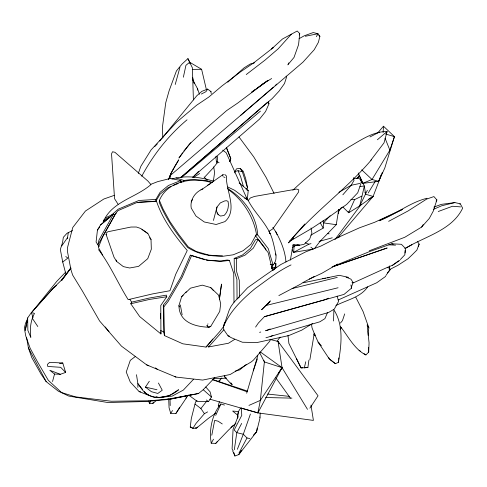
<?xml version="1.0" encoding="UTF-8"?>
<svg xmlns="http://www.w3.org/2000/svg" width="487" height="487" viewBox="0 0 487 487"><rect width="100%" height="100%" fill="white"/><g stroke="black" fill="none" stroke-linecap="round" stroke-linejoin="round"><path stroke-width="0.73" d="M275.892 267.807L275.898 263.57L274.528 262.968M160.929 333.936L160.777 305.465L166.767 296.741L166.377 295.14L149.278 298.038L131.618 302.159L130.778 303.766L139.672 316.556L160.929 333.936L160.771 331.878M193.406 99.938L192.402 67.863L187.927 58.635L182.101 63.986L176.434 70.919L169.08 90.868L165.775 102.611L162.384 127.363L162.835 137.87M333.54 320.988L333.893 309.823C343.883 325.468 341.35 344.948 338.422 362.298L335.427 363.704L329.809 359.418M260.04 417.481L260.192 413.031M340.133 328.147L340.553 326.747C348.308 336.401 354.384 349.337 365.901 354.944L368.696 352.119L369.061 342.872L367.192 324.817L368.866 327.879L368.135 331.525L368.19 335.318M234.777 172.909L234.837 171.503L236.597 168.794L240.213 168.411L243.238 171.266L245.728 178.869L247.579 188L245.996 189.084M405.044 250.476L404.831 254.792L400.338 259.559M310.846 235.16L323.204 228.08L323.478 222.876L323.082 220.714M383.117 132.555L383.482 126.218L394.44 136.634L384.797 168.021L378.642 181.347L362.669 183.386L358.213 172.922M106.105 234.411L106.391 232.914L107.816 231.775L130.942 227.045L136.403 227.009L140.676 228.47L147.865 233.535L151.019 239.421L151.329 249.192L147.738 258.676L138.612 266.365L129.658 267.996L123.345 266.614L116.576 261.385L114.001 257.179L106.105 234.411L106.269 234.886M294.093 246.507L293.655 252.345L312.928 249.131M211.936 182.692C193.4 176.927 167.741 180.458 159.389 200.407L159.237 202.361C165.927 218.998 176.477 233.681 187.714 247.518C197.874 254.068 210.512 256.673 222.462 255.888M338.422 362.298L338.562 360.843M338.709 359.382L338.855 357.927M239.111 182.942L248.242 190.399L247.299 199.451L244.693 198.221M338.52 213.586L338.958 209.392M138.314 173.409L140.865 166.274L151.031 150.008L176.471 122.31L196.547 105.289L208.856 97.023L221.908 85.986L240.669 71.747L253.465 63.048L273.25 47.641L271.539 48.974L282.497 38.99L297.21 31.01L299.742 33.579L298.561 44.688L294.002 57.454L287.811 64.856M204.741 177.012L213.294 167.826L217.019 163.084L217.695 157.033L216.52 156.157M237.65 418.126L238.441 411.552L240.572 408.136M215.942 413.006L208.217 418.485L196.547 428.091L192.864 428.396L190.253 427.093L191.306 418.516L195.512 402.037L197.034 400.417M67.34 238.752L68.32 232.616L72.435 230.637M389.484 265.914L389.277 270.681L385.856 275.575M405.123 252.954L405.701 248.729L401.416 244.297L391.792 243.798L369.603 251.566L333.674 266.17M219.387 299.517L221.518 284.098L219.369 299.134M296.443 358.566L301.051 367.88L307.881 367.569L308.91 360.124M113.52 214.03L98.971 240.079L97.936 244.87L114.798 215.144L113.52 214.03L100.541 224.939L97.449 229.992L96.091 242.039L99.044 246.58M213.349 181.292L214.59 172.599L213.702 166.877M234.332 449.714L236.792 432.657L241.662 423.434M257.148 428.146L256.6 431.792L238.819 454.584L234.923 455.99L232.749 451.108M314.62 248.364L320.148 241.229L336.261 224.684L338.733 209.513M216.995 207.042L216.338 210.798L218.213 214.639L220.483 216.051L224.069 215.473C227.886 212.034 229.048 206.251 228.038 201.338L226.364 200.687L224.507 200.997L220.301 202.921L216.995 207.042L213.44 220.465M290.343 260.119L293.204 244.383M309.86 359.777L314.249 333.382L312.045 327.836L311.503 324.312M69.647 269.901L71.005 268.106L60.765 280.822L53.12 288.286L31.387 312.52L27.668 317.932L25.263 330.387L27.57 318.955L25.58 323.173L24.35 328.092L25.726 335.866L30.127 348.187L37.572 361.999L48.341 380.353L61.569 392.552L75.406 396.862L111.237 401.239L149.929 400.771L168.63 399.011L198.495 393.508L203.231 389.71L214.664 377.735M211.79 435.22L214.676 420.366L218.06 421.176L222.267 423.946M183.362 77.214L185.937 65.319L189.729 62.184L187.927 58.635M33.031 317.512L31.387 312.52L34.467 313.378C30.535 320.799 29.707 329.169 30.821 337.369L27.862 330.393L27.668 317.932M170.59 174.796L170.767 174.054M304.29 367.995L305.739 361.786M183.575 181.913L183.922 180.464L192.231 179.423L205.934 180.543L212.502 182.357M299.097 38.656L304.326 35.77L313.196 32.562L317.993 33.737L319.892 36.312L318.395 42.296L314.231 49.711L302.981 62.129L169.963 175.764M312.617 323.435L301.733 330.156L288.73 335.592L257.014 342.55L242.404 342.239L231.209 337.668L228.013 335.787L223.831 329.766L223.454 326.753L224.55 322.504M52.547 381.522L54.538 374.053L49.814 370.284L60.333 374.296L65.629 372.427L62.78 363.01L49.625 362.34L47.47 364.343L47.714 366.437L60.674 367.308L65.629 372.427M237.498 415.027L238.441 411.552L232.658 411.058L237.498 415.027L237.954 417.116M175.223 84.476L179.928 67.389M274.778 269.043L275.898 263.57M246.69 393.198L257.83 355.461M185.766 292.687L190.429 288.176L202.294 285.151L210.658 287.555L218.578 295.159L220.702 303.778L219.722 311.406L210.828 326.241L208.728 327.227C194.983 326.734 179.125 322.297 178.948 305.623L181.627 296.705L186.29 291.762M219.132 406.59L218.267 405.543L219.43 401.696M271.923 268.3L272.531 264.995M223.454 174.383L222.669 175.143L223.009 176.227M388.638 221.342L408.033 210.974L426.661 199.08L433.917 196.584L436.876 199.92L433.253 211.121L429.327 218.395L421.657 227.045L404.807 237.26L369.231 250.799M344.693 313.914L342.464 320.629L340.407 323.094M339.098 237.181L339.567 235.793L373.109 196.425L382.258 172.556M169.75 178.638L170.48 176.477M362.669 183.386L372.031 179.478L389.868 150.166L394.44 136.634L385.917 134.108M229.785 161.465L230.777 158.592L226.364 147.293M351.425 287.166L353.051 282.417L350.92 279.154L346.074 277.121M234.004 302.287L233.742 273.438L229.365 260.362L221.548 261.409L208.192 260.368L190.338 255.164L181.182 276.604L167.565 299.822L163.297 305.215L163.76 332.024L164.429 335.58L182.838 343.816L206.056 347.073L219.71 331.623L223.454 326.753L229.182 310.17L231.021 306.445L234.004 302.287L247.621 287.738L264.569 275.721L280.902 264.49L305.915 251.755L321.091 245.972L336.584 238.088L359.497 227.813L374.613 222.303L402.591 209.355L379.233 220.733C395.761 214.481 409.756 202.476 427.062 198.258M253.264 370.826L257.38 358.882M150.52 401.142L149.625 403.717L152.76 403.352L156.297 400.649M250.415 414.017L243.305 434.24L237.352 449.294M313.847 334.532L314.249 333.382L318.102 342.081L329.212 358.828L335.427 363.704M258.627 410.797L257.879 412.903L209.946 399.2M417.59 241.692L419.149 244.145L416.89 250.093L412.434 254.555L408.021 258.761L397.842 265.366L389.198 269.749M229.687 161.434L230.777 158.592L226.285 147.427M237.808 417.049L233.072 429.291L232.086 448.965L233.115 450.749M299.213 34.936L299.742 33.579M418.23 246.489L419.149 244.145M224.763 174.443L226.406 175.965C225.591 190.399 238.216 209.873 224.945 221.603L216.179 224.495L204.29 221.981L195.957 216.033L191.239 208.071C189.717 199.974 195.281 191.635 202.902 189.053M381.37 174.443L378.642 181.347L372.031 179.478L361.725 169.847M168.758 179.027L171.381 172.465M168.49 179.697L171.101 173.226L178.729 159.839L174.139 167.358M385.99 134.126L387.098 131.472C372.865 131.472 360.721 140.256 348.862 147.056C328.871 159.651 309.963 173.938 292.851 190.253M327.593 312.417L324.902 318.656L319.886 321.785L265.926 337.777M191.665 255.468L182.162 277.371L168.204 301.343L163.815 306.889L164.429 335.58M268.234 101.302L268.976 103.786L265.585 111.541L259.486 119.163L192.505 177.305M342.836 206.957L348.674 212.77L359.771 205.861L367.368 190.295M358.834 177.165L359.455 175.777L364.337 186.034L365.621 194.24L373.109 196.425L359.771 205.861L364.337 186.034L359.978 186.472M361.731 196.139L354.591 199.621L348.674 212.77L348.199 211.419M215.692 415.368L220.903 403.985L224.477 405.062M270.626 339.25L269.688 341.296L253.374 360.173L251.262 361.896L230.144 374.521L202.647 380.073L175.923 377.054L146.69 364.879L121.488 346.16L99.604 320.982L82.553 291.275L72.636 275.058L70.962 269.822L67.62 252.345L67.51 247.603L72.746 227.514L85.444 211.029L103.841 199.013L114.354 195.336M358.359 177.426L359.303 175.381M288.152 64.193L288.834 62.872M220.903 403.985C212.034 414.218 208.905 429.978 211.218 443.2L215.753 443.383L228.452 430.137L236.006 423.106M103.177 221.597L104.115 219.765L110.482 216.715L100.541 224.939M223.454 326.753C229.986 311.023 242.38 299.213 255.218 288.499C266.833 280.159 278.077 271.137 291.031 264.922M238.947 453.117L246.994 437.971L243.305 434.24L236.792 432.657L234.18 429.984L241.765 415.356L241.327 407.759M270.035 339.463L278.053 341.417L282.046 367.642L257.879 412.903L242.24 408.349L243.756 408.356M171.728 171.826L173.792 167.997M191.184 201.953L192.596 199.329M361.031 182.461L361.719 181.213L359.071 178.388L353.83 178.272M316.38 36.647L317.993 33.737L305.343 36.263M103.305 221.64C111.937 201.405 135.581 197.947 150.933 184.603L148.005 181.14L114.883 152.273L112.515 151.767L111.541 153.862L114.567 198.726L118.055 204.211M271.417 268.057L274.68 269.287L272.574 270.577L268.179 252.662L258.134 239.464L253.222 248.236L245.022 255.158L236.469 258.719L234.192 258.42L234.35 271.076L236.901 279.368L237.059 299.012M211.218 443.2L213.489 439.195M141.741 176.251C153.168 154.921 168.484 135.398 187.038 119.808M186.357 397.897L175.953 413.402L170.76 413.457L172.495 410.498M137.937 202.756L139.325 202.178L155.889 201.143L155.877 199.42L160.089 192.31L168.399 185.492L180.872 180.525L180.921 182.363M155.889 201.143L160.04 194.222L168.204 187.568L170.87 186.484M368.239 192.974L375.246 181.359M175.953 413.402L179.715 407.187M421.657 227.045L423.185 224.58M238.819 454.584L241.54 450.213M278.868 372.719L280.062 370.814M280.853 369.548L282.046 367.642L260.515 352.077M238.654 298.032L239.44 296.784L239.275 280.348L236.658 271.776L236.469 258.719M192.864 428.396L196.005 423.428L204.406 413.694L207.614 411.892M436.096 201.143L436.876 199.92M188.585 395.024L197.369 401.483L208.454 401.623L211.461 397.008L210.074 391.84L205.776 386.995M210.999 91.623L207.645 89.084L205.946 91.69L201.338 94.04M158.427 383.013L162.25 390.233L157.831 393.447L151.408 391.706L145.449 387.122L149.32 381.236M309.902 408.161L318.048 395.797L278.053 341.417L278.996 343.481M259.34 352.058L264.374 361.926L282.046 367.642L260.35 400.375L257.879 412.903L313.409 420.409L310.968 405.111M304.838 224.002L289.394 241.461L288.578 242.91C313.263 212.496 346.001 189.79 371.362 159.894M104.248 220.471L105.076 219.253M255.602 327.075L258.329 323.07L264.423 316.66L324.969 299.712L328.427 298.184M182.582 152.821L178.954 158.013L189.437 144.201L205.526 128.988L226.601 110.628L237.717 103.067L267.978 80.343L257.173 88.159M61.721 245.923L67.723 237.364M270.224 264.417L273.085 265.019C275.928 262.268 276.269 258.353 275.916 254.622C273.925 245.576 272.495 236.232 267.345 228.324C261.677 218.669 253.337 210.5 248.212 200.455L234.612 190.283L227.776 186.978M70.67 268.033L61.496 280.682L68.74 271.101M338.812 211.072L341.466 207.419M277.048 341.338L280.128 337.101M334.94 239.628L361.104 204.51M367.685 286.904C360.502 297.478 346.592 299.962 335.92 305.55M370.808 160.266L383.993 142.904L387.098 131.472L377.388 139.763M97.449 229.992L99.756 227.021M206.056 347.073L212.819 339.001M204.406 413.694L200.906 408.52L206.433 401.525M159.736 141.047L196.797 95.756L201.837 91.349L207.645 89.084M183.794 151.086L190.849 142.654M185.906 398.141L188.341 395.31M377.717 132.927L383.482 126.218M215.753 443.383L217.172 441.733M248.212 200.455L250.367 197.959L254.5 196.438L296.626 189.059L298.781 189.82L298.531 192.079L272.83 228.847L268.812 231.453M342.842 194.812L351.157 185.267L354.019 180.373L353.41 177.658M207.645 345.545L208.564 346.969L223.831 329.766M153.74 402.262L152.76 403.352L153.825 402.28M291.415 34.145L278.296 48.7L265.092 60.065L246.233 74.56M337.546 238.003L339.567 235.793M387.378 272.927L390.726 269.262M330.125 215.759L323.478 222.876L336.261 224.684M356.928 178.473L359.455 175.777L356.819 178.412M193.546 379.276L183.313 390.093L172.209 396.089L158.993 397.581L154.787 397.593L139.148 391.603L130.26 382.015L126.243 372.031L130.279 360.368L135.575 356.307M253.483 435.068L256.6 431.792L259.936 418.376L259.815 416.988M65.678 272.093L56.796 281.34L32.331 311.71L53.12 288.286L56.504 285.449M154.714 146.593L157.271 143.945M218.328 381.607L221.902 377.93M197.564 427.056L196.547 428.091L195.147 427.872M340.2 329.048L341.673 327.538M194.276 175.74L198.519 171.418M270.486 300.808L261.604 309.744L269.962 301.471L266.304 305.416L338.081 287.756M181.627 296.705L183.179 295.201M273.469 87.112L240.59 115.413M275.125 85.602L276.786 84.093M459.813 204.193L460.264 203.785L462.65 208.156C452.003 230.588 424.207 236.524 404.776 248.705M227.733 82.236L244.042 67.888L250.324 63.967L254.409 62.853M207.59 324.263L207.998 323.904M105.411 217.878L111.779 214.816L118.213 209.179L138.856 200.492L155.877 199.42M230.838 427.476L233.09 425.51M114.098 215.065L116.375 213.075M246.343 364.367L239.677 369.901L235.318 371.094M181.566 177.438L260.454 111.121M350.896 284.944L351.596 288.073L344.023 294.404L264.423 316.66M222.796 174.754L204.278 187.824L200.954 189.723M66.001 274.552L62.726 262.024L67.9 258.049L65.751 256.546M398.549 260.868L392.577 265.232L387.682 267.266M255.371 89.462L251.767 92.067L265.385 82.34L271.655 78.529M218.389 381.406L220.173 380.128M385.728 276.336L376.713 282.764L338.191 299.986M293.746 238.429L289.394 241.461L311.443 228.604L327.934 217.768L346.671 204.418L357.732 192.791L361.719 181.213L360.277 180.756M392.205 265.531L399.833 260.32M193.479 177.548L199.688 173.512M292.285 247.688L296.053 245.235L299.645 245.174L304.046 244.346L309.635 239.154L311.893 233.127L311.071 227.953M169.433 395.59L170.651 394.811M171.874 394.026L178.577 389.728C171.107 396.558 160.436 399.133 150.745 396.077C144.633 394.208 141.364 388.486 137.864 383.616L136.494 374.716M262.292 84.281L265.385 82.34M234.691 339.372L228.543 343.225L208.564 346.969M209.288 327.197L210.828 326.241M368.178 199.481L373.109 196.425M337.801 264.045L321.907 273.262L309.312 279.136M338.909 192.304L351.157 185.267L359.844 183.459M405.354 248.321L411.868 244.748M207.59 185.163L210.81 183.422M314.401 276.354L302.074 283.026L339.177 275.301L348.589 277.371M311.016 243.628L308.819 244.231L293.655 252.345L292.03 249.788M278.85 295.579L301.733 283.525M369.919 136.975L379.379 132.074M68.32 232.616L66.999 233.291L63.34 237.309L62.567 242.429L60.333 249.472L62.726 262.024M352.996 283.014L386.982 267.558L389.612 268.1M248.948 405.397L260.35 400.375L264.374 361.926L263.942 360.508M433.339 209.41L441.697 205.764L454.864 202.586L460.264 203.785M270.188 336.578L272.903 335.44M234.192 258.42L242.563 254.963L250.428 248.419L255.517 239.744L258.134 239.464M173.53 185.401L178.193 183.508M150.818 184.311L157.727 181.627L170.2 178.486L180.872 180.525M270.182 328.999L265.604 330.74L328.622 312.453L334.301 309.105L338.575 301.441L337.144 296.096M433.85 207.133L441.301 204.37L454.864 202.586M438.257 211.51L452.49 206.245L460.58 206.89M332.037 266.961L387.165 247.993L333.723 266.419M314.133 335.458L315.509 335.013M319.07 241.418L332.244 237.802M259.589 332.347L260.764 332.031M171.862 178.954C185.596 175.131 200.327 176.976 213.726 181.292M234.837 171.503L238.04 170.712L242.313 171.68L247.579 188M292.097 288.56L337.26 277.389M130.778 303.766L149.406 299.45L166.767 296.741M198.495 393.508L169.013 399.407L146.27 401.495L107.84 402.518L68.777 396.077L58.233 391.11L46.174 381.619L41.036 374.071L31.807 357.659L28.386 347.858L26.621 337.753M218.267 405.543L219.32 405.342M168.691 395.736L158.993 397.581L156.144 396.753M192.219 394.634L169.013 399.407L167.534 399.078M59.493 363.546L62.78 363.01M255.742 235.148L257.684 234.85L268.258 248.638L273.085 265.019M327.629 277.858L329.084 277.651M322.552 278.558L325.444 278.174M352.016 282.545L353.051 282.417M226.394 378.095L219.29 378.594L213.446 378.326M302.567 367.813L301.051 367.88L288.901 343.469L287.963 335.397M304.844 367.709L307.881 367.569M192.268 69.379L201.612 69.3L206.372 89.559M292.797 245.211L299.645 245.174L296.851 244.718M350.902 199.609L354.591 199.621M265.622 397.52L291.902 398.135M54.538 374.053L60.333 374.296M388.79 244.827L395.56 245.144M206.153 260.04L219.594 261.075L227.234 260.021L229.365 260.362M267.68 394.062L289.552 396.388M190.253 427.093L192.353 427.428M327.641 233.577L329.127 233.851M246.994 437.971L249.861 438.568M139.148 391.603L140.633 391.913M145.449 387.122L156.966 389.746M271.886 267.016L274.759 267.716M228.013 335.787L229.468 336.17M246.854 190.003L248.242 190.399M148.316 394.464L146.179 393.843L144.335 391.572M293.996 244.62L296.053 245.235M391.792 243.798L393.228 244.243M190.338 255.164L204.686 259.754M176.05 177.913L183.922 180.464M180.634 181.724L182.016 182.181M212.448 379.44L247.506 391.104M225.018 177.475L223.722 176.976M212.472 379.677L246.885 391.706M305.331 242.812L308.819 244.231M146.69 364.879L148.809 365.767M174.498 376.457L175.923 377.054M224.324 375.678L224.647 376.859L225.877 377.455M160.667 330.515L163.76 332.024M227.532 188.524C243.707 198.185 256.485 215.613 257.684 234.85M269.439 232.969L270.742 233.711L269.518 232.95M351.194 287.841L351.596 288.073M228.129 189.425C242.836 199.889 253.386 216.398 256.491 234.229L250.835 244.468L243.171 250.689L233.212 254.804L222.973 256.259L208.82 255.097L196.206 251.462L188.226 246.866L178.674 234.32L169.89 221.518L163.078 209.057L159.389 200.407M217.19 161.617L219.101 162.725M201.612 69.3L189.68 62.257L189.857 63.736M155.286 367.892L157.672 369.45M359.102 350.311L360.337 351.157M364.045 353.678L365.901 354.944M200.906 408.52L195.068 404.113M141.96 229.426L147.865 233.535M222.675 150.154L226.212 152.778L247.299 199.451L246.063 197.6M206.36 399.985L208.454 401.623M321.42 345.849L318.102 342.081L319.137 343.073M211.461 397.008L203.231 389.71M310.87 247.165L313.135 249.076M318.845 35.393L319.892 36.312M268.976 103.786L267.406 102.313L180.811 177.499L272.227 98.52L279.008 91.203L284.475 83.563L286.49 77.366L286.149 76.124M204.065 177.061L207.225 180.153M239.007 136.969L253.782 156.948L266.072 177.371L274.084 193.412M111.779 214.816L112.564 215.644M210.658 287.555L213.598 290.727M109.021 331.744L105.222 326.947M149.509 237.753L151.019 239.421M224.647 376.859L231.002 383.902L232.25 384.572L230.844 382.794M272.799 227.429L275.66 231.55C280.865 240.907 285.224 251.17 285.936 261.951M142.484 389.296L137.864 383.616L137.894 387.384M255.547 235.824L265.452 248.559L265.884 250.001M98.484 249.569C110.293 265.044 117.866 283.203 128.178 299.645L152.662 293.88L169.945 290.727L175.728 274.266L187.245 250.531C174.827 235.781 162.768 219.807 156.534 201.381L137.06 202.446L118.049 210.609L115.863 213.166L102.666 236.792L98.38 247.451L102.58 254.969M275.855 377.888L290.422 398.153M216.916 212.77L218.213 214.639M32.319 318.303L37.816 326.534M240.213 168.411L242.313 171.68M129.84 299.298L131.618 302.159M282.046 367.642L307.492 409.348M320.251 222.784L323.204 228.08M192.493 79.436L197.503 88.664L199.469 94.247M275.307 253.891L275.977 255.158M28.386 347.858L46.174 381.619M355.796 297.277L363.095 311.57L368.866 327.879M275.66 231.55L277.085 234.71M213.105 180.16L213.72 181.535M238.04 170.712L240.675 176.793L243.433 186.643M385.053 138.192L389.868 150.166M148.614 401.111L149.625 403.717L149.466 402.292M328.731 357.495L329.212 358.828M178.948 305.623L179.423 306.962M364.909 192.109L365.621 194.24M233.876 452.673L234.923 455.99M116.156 260.046L116.576 261.385M163.297 305.215L163.815 306.889M170.76 413.457L169.074 407.789L168.691 398.768M217.019 163.084L216.222 160.308L215.972 156.37M192.578 77.269L194.276 83.782M182.144 314.803L180.336 304.953M210.859 91.306L211.23 93.607M368.422 347.31L368.696 352.119M197.503 88.664L197.564 90.144M170.006 399.042L170.219 405.586M160.473 313.549L160.54 318.778M208.728 327.227L207.432 326.552L207.054 325.371L207.432 326.552L208.728 327.227"/></g></svg>
